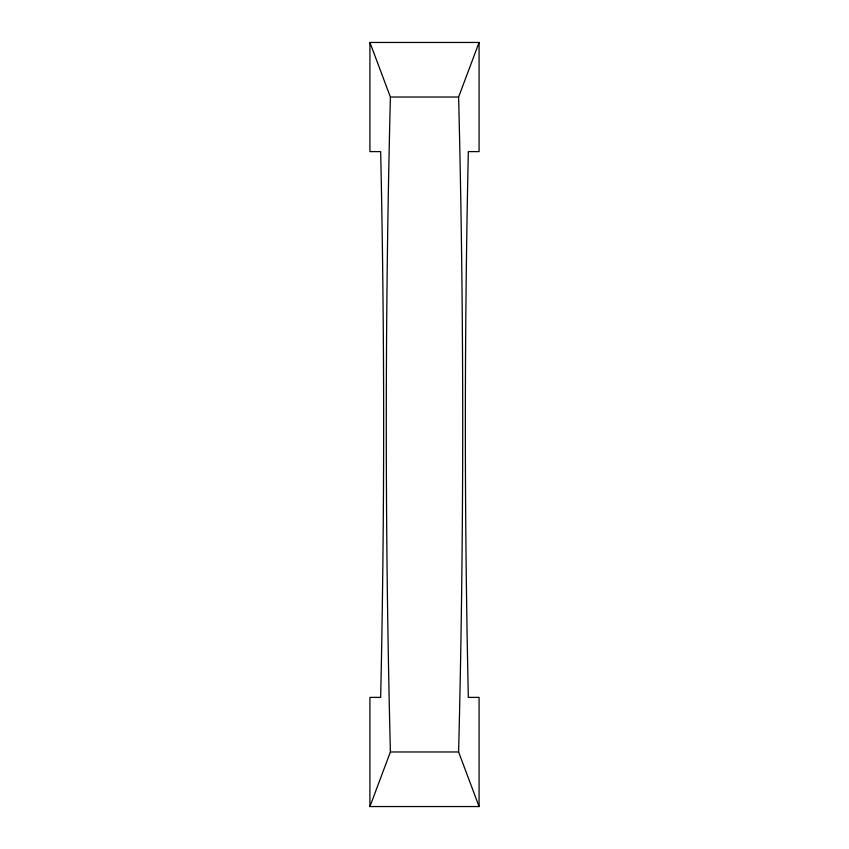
<?xml version="1.0" encoding="UTF-8"?>
<svg xmlns="http://www.w3.org/2000/svg" width="849" height="849" viewBox="0 0 849 849"><rect width="100%" height="100%" fill="white"/><g stroke="black" fill="none" stroke-linecap="round" stroke-linejoin="round"><path stroke-width="1.27" d="M479.08 806.55L458.609 751.97A2423.672 446.659 -90 0 0 458.609 97.03L479.08 42.45L369.92 42.45L369.92 151.61L380.67 151.61C384.629 333.508 384.629 515.492 380.67 697.39L369.92 697.39L369.92 806.55L479.08 806.55L479.08 697.39L468.33 697.39C464.371 515.492 464.371 333.508 468.33 151.61L479.08 151.61L479.08 42.45M369.92 806.55L390.391 751.97A2423.672 446.659 -90 0 1 390.391 97.03L369.92 42.45M390.391 97.03L458.609 97.03M390.391 751.97L458.609 751.97"/></g></svg>
